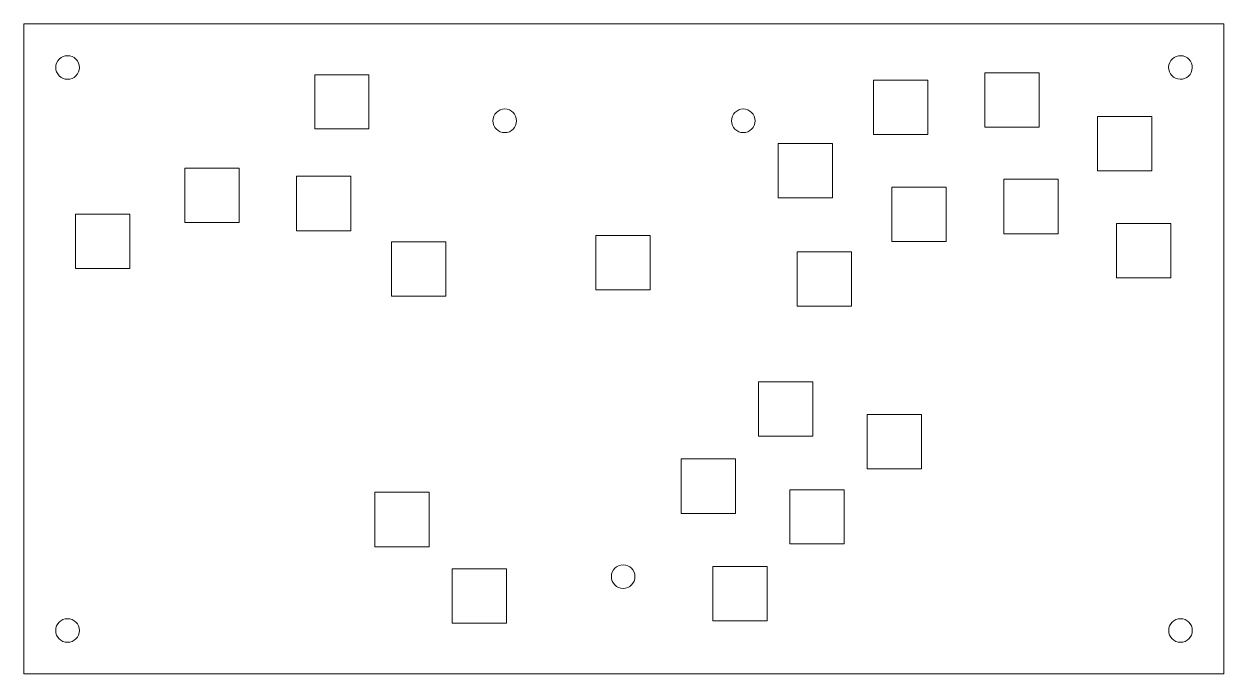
# Model space of a CAD drawing. Header units: inches. Extents: x 0 to 12, y -6.5 to 0.
import ezdxf

# ---------------------------------------------------------------- set-up
doc = ezdxf.new("R2010")
doc.units = ezdxf.units.IN
doc.header["$MEASUREMENT"] = 0
doc.layers.add('Layer 1', color=7, linetype='Continuous', lineweight=0)

msp = doc.modelspace()

# ---------------------------------------------------------------- linework, layer by layer
at = {"layer": 'Layer 1', "color": 18, "lineweight": 18, "true_color": 0x000000}
for points in [[(11.995, -6.499), (-0.005, -6.499), (-0.005, 0.001), (11.995, 0.001)], [(3.445, -1.049), (2.902, -1.049), (2.902, -0.506), (3.445, -0.506)], [(9.033, -1.103), (8.49, -1.103), (8.49, -0.56), (9.033, -0.56)], [(10.148, -1.03), (9.605, -1.03), (9.605, -0.486), (10.148, -0.486)], [(11.274, -1.468), (10.73, -1.468), (10.73, -0.924), (11.274, -0.924)], [(8.079, -1.738), (7.536, -1.738), (7.536, -1.195), (8.079, -1.195)], [(2.146, -1.985), (1.603, -1.985), (1.603, -1.442), (2.146, -1.442)], [(3.264, -2.066), (2.721, -2.066), (2.721, -1.522), (3.264, -1.522)], [(10.336, -2.096), (9.793, -2.096), (9.793, -1.552), (10.336, -1.552)], [(9.217, -2.175), (8.673, -2.175), (8.673, -1.631), (9.217, -1.631)], [(1.054, -2.444), (0.511, -2.444), (0.511, -1.901), (1.054, -1.901)], [(11.463, -2.538), (10.919, -2.538), (10.919, -1.995), (11.463, -1.995)], [(6.258, -2.659), (5.715, -2.659), (5.715, -2.115), (6.258, -2.115)], [(4.212, -2.72), (3.669, -2.72), (3.669, -2.177), (4.212, -2.177)], [(8.27, -2.821), (7.727, -2.821), (7.727, -2.278), (8.27, -2.278)], [(7.883, -4.121), (7.34, -4.121), (7.34, -3.578), (7.883, -3.578)], [(8.971, -4.447), (8.428, -4.447), (8.428, -3.903), (8.971, -3.903)], [(7.11, -4.893), (6.567, -4.893), (6.567, -4.349), (7.11, -4.349)], [(8.198, -5.199), (7.655, -5.199), (7.655, -4.656), (8.198, -4.656)], [(4.048, -5.226), (3.505, -5.226), (3.505, -4.682), (4.048, -4.682)], [(4.82, -5.992), (4.277, -5.992), (4.277, -5.449), (4.82, -5.449)], [(7.427, -5.966), (6.883, -5.966), (6.883, -5.423), (7.427, -5.423)]]:
    msp.add_lwpolyline(points, close=True, dxfattribs=at)
for centre in [(4.803, -0.967), (7.188, -0.967), (5.987, -5.525)]:
    msp.add_circle(centre, 0.118, dxfattribs=at)
for centre, major_axis, ratio in [((0.431, -0.434), (-0.0835, 0.0835), 0.999999), ((11.56, -0.434), (-0.115, 0.027), 0.999997)]:
    msp.add_ellipse(centre, major_axis=major_axis, ratio=ratio, dxfattribs=at)
for points in [[(0.549, -6.064), (0.549, -6.129), (0.496, -6.182), (0.431, -6.182), (0.365, -6.182), (0.312, -6.129), (0.312, -6.064), (0.312, -5.999), (0.365, -5.946), (0.431, -5.946), (0.496, -5.946), (0.549, -5.999), (0.549, -6.064)], [(11.678, -6.064), (11.678, -6.129), (11.625, -6.182), (11.56, -6.182), (11.495, -6.182), (11.442, -6.129), (11.442, -6.064), (11.442, -5.999), (11.495, -5.946), (11.56, -5.946), (11.625, -5.946), (11.678, -5.999), (11.678, -6.064)]]:
    msp.add_open_spline(points, degree=3, knots=[0, 0, 0, 0, 1, 1, 1, 2, 2, 2, 3, 3, 3, 4, 4, 4, 4], dxfattribs=at)

doc.saveas('drawing.dxf')
